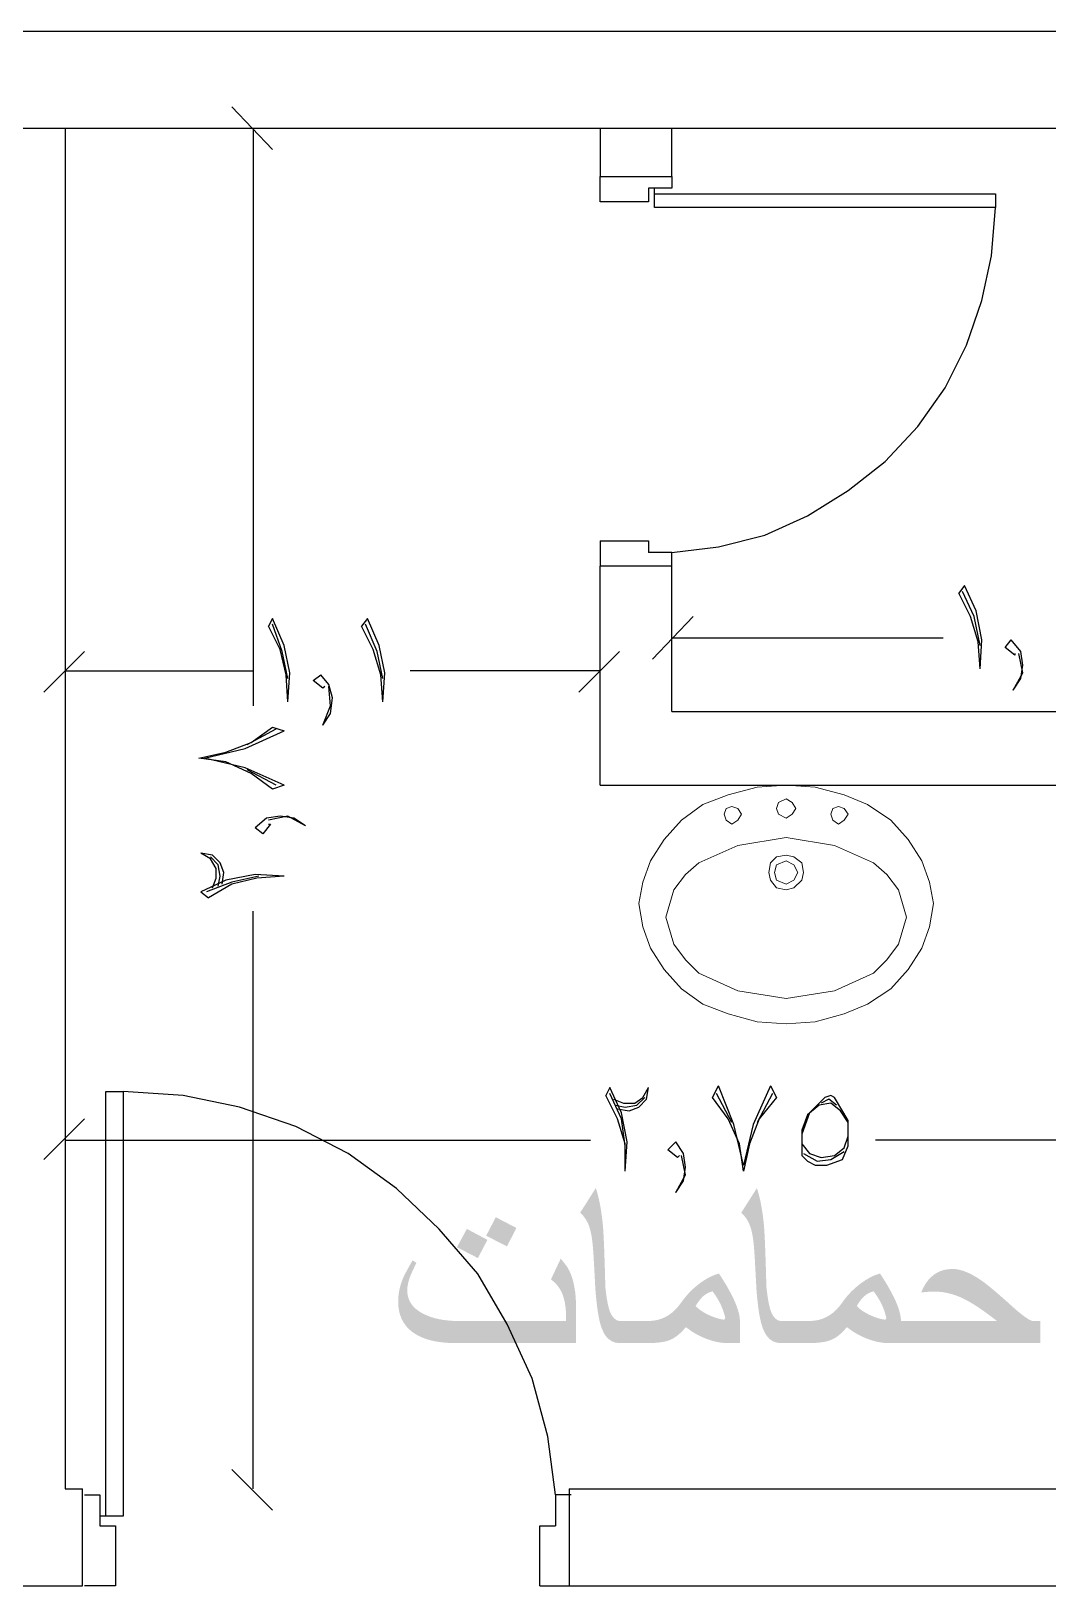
# Model space of a CAD drawing. Header units: metres. Extents: x -24.2 to 51.5, y -28.6 to 30.1.
# Drawn here: x 37.58 to 39.671, y 15.603 to 18.8 of the extents above; entities that cross this region are included whole.
import ezdxf

# ---------------------------------------------------------------- set-up
doc = ezdxf.new("R2010")
doc.units = ezdxf.units.M
for name, color, linetype in [('UF-BLACK', 250, 'Continuous'), ('UF-DIMS', 250, 'Continuous'), ('UF-GRAY', 8, 'Continuous'), ('UF-RED', 1, 'Continuous'), ('UF-TEXT-PDF', 6, 'Continuous')]:
    doc.layers.add(name, color=color, linetype=linetype)

msp = doc.modelspace()

# ---------------------------------------------------------------- hatches: boundary and pattern name
at = {"layer": 'UF-TEXT-PDF', "true_color": 0xff0000}
for points in [[(38.8266, 16.1021), (38.7901, 16.1021), (38.7816, 16.103), (38.7741, 16.1057), (38.7674, 16.1102), (38.7616, 16.1164), (38.7581, 16.1219), (38.7549, 16.1284), (38.752, 16.1359), (38.7495, 16.1443), (38.7474, 16.1537), (38.7461, 16.161), (38.7448, 16.1688), (38.7437, 16.177), (38.7426, 16.1858), (38.7417, 16.1949), (38.7408, 16.2046), (38.74, 16.2147), (38.7395, 16.2232), (38.7391, 16.2317), (38.7386, 16.2402), (38.7382, 16.2489), (38.7377, 16.2576), (38.7372, 16.2663), (38.7367, 16.2752), (38.736, 16.287), (38.7352, 16.2976), (38.7343, 16.307), (38.7333, 16.3152), (38.7323, 16.3222), (38.7302, 16.3322), (38.7278, 16.341), (38.7249, 16.3484), (38.7205, 16.3564), (38.7152, 16.3637), (38.7089, 16.3703), (38.741, 16.4209), (38.7435, 16.4129), (38.7457, 16.4045), (38.7478, 16.3957), (38.7497, 16.3866), (38.7514, 16.377), (38.7529, 16.3671), (38.7542, 16.3568), (38.7554, 16.3461), (38.7558, 16.3415), (38.7562, 16.336), (38.7566, 16.3297), (38.757, 16.3224), (38.7574, 16.3143), (38.7578, 16.3053), (38.7582, 16.2955), (38.7586, 16.2847), (38.759, 16.2731), (38.7594, 16.2606), (38.7598, 16.2472), (38.7602, 16.233), (38.7606, 16.2179), (38.762, 16.2053), (38.7636, 16.1941), (38.7654, 16.1842), (38.7673, 16.1758), (38.7694, 16.1686), (38.7717, 16.1629), (38.7742, 16.1585), (38.7792, 16.1524), (38.7845, 16.1487), (38.7901, 16.1475), (38.8266, 16.1475)], [(39.1578, 16.1021), (39.1213, 16.1021), (39.1129, 16.103), (39.1053, 16.1057), (39.0987, 16.1102), (39.0929, 16.1164), (39.0893, 16.1219), (39.0861, 16.1284), (39.0833, 16.1359), (39.0808, 16.1443), (39.0787, 16.1537), (39.0773, 16.161), (39.0761, 16.1688), (39.0749, 16.177), (39.0739, 16.1858), (39.0729, 16.1949), (39.072, 16.2046), (39.0712, 16.2147), (39.0708, 16.2232), (39.0703, 16.2317), (39.0699, 16.2402), (39.0694, 16.2489), (39.0689, 16.2576), (39.0684, 16.2663), (39.068, 16.2752), (39.0672, 16.287), (39.0664, 16.2976), (39.0656, 16.307), (39.0646, 16.3152), (39.0635, 16.3222), (39.0615, 16.3322), (39.059, 16.341), (39.0561, 16.3484), (39.0518, 16.3564), (39.0465, 16.3637), (39.0402, 16.3703), (39.0723, 16.4209), (39.0747, 16.4129), (39.077, 16.4045), (39.0791, 16.3957), (39.0809, 16.3866), (39.0826, 16.377), (39.0842, 16.3671), (39.0855, 16.3568), (39.0866, 16.3461), (39.087, 16.3415), (39.0874, 16.336), (39.0878, 16.3297), (39.0882, 16.3224), (39.0886, 16.3143), (39.089, 16.3053), (39.0894, 16.2955), (39.0898, 16.2847), (39.0902, 16.2731), (39.0906, 16.2606), (39.091, 16.2472), (39.0914, 16.233), (39.0918, 16.2179), (39.0933, 16.2053), (39.0949, 16.1941), (39.0966, 16.1842), (39.0986, 16.1758), (39.1007, 16.1686), (39.103, 16.1629), (39.1054, 16.1585), (39.1104, 16.1524), (39.1157, 16.1487), (39.1213, 16.1475), (39.1578, 16.1475)], [(38.5776, 16.3389), (38.5583, 16.3009), (38.5155, 16.3229), (38.5353, 16.3609)], [(38.5181, 16.3144), (38.4985, 16.2769), (38.4555, 16.2992), (38.4758, 16.3369)], [(38.7005, 16.1021), (38.4516, 16.1021), (38.4407, 16.1023), (38.4303, 16.103), (38.4205, 16.1041), (38.4111, 16.1056), (38.4022, 16.1075), (38.3938, 16.1099), (38.386, 16.1127), (38.3786, 16.1159), (38.3718, 16.1196), (38.3639, 16.1247), (38.357, 16.1305), (38.351, 16.1369), (38.346, 16.1439), (38.3418, 16.1515), (38.3386, 16.1597), (38.3363, 16.1686), (38.3349, 16.178), (38.3345, 16.1881), (38.3348, 16.1962), (38.3357, 16.2043), (38.3372, 16.2126), (38.3393, 16.2208), (38.3421, 16.2292), (38.3454, 16.2376), (38.3481, 16.2431), (38.3521, 16.2508), (38.3574, 16.2605), (38.3642, 16.2722), (38.372, 16.2672), (38.3682, 16.2593), (38.3645, 16.2513), (38.3608, 16.2433), (38.3575, 16.2343), (38.3551, 16.2258), (38.3537, 16.2178), (38.3532, 16.2102), (38.3539, 16.2017), (38.3559, 16.1938), (38.3592, 16.1864), (38.3638, 16.1796), (38.3697, 16.1734), (38.377, 16.1677), (38.3856, 16.1626), (38.3931, 16.1591), (38.401, 16.156), (38.4095, 16.1534), (38.4184, 16.1513), (38.4278, 16.1496), (38.4377, 16.1485), (38.448, 16.1477), (38.4589, 16.1475), (38.6798, 16.1475), (38.6798, 16.1545), (38.6796, 16.1657), (38.6787, 16.176), (38.6773, 16.1855), (38.6753, 16.1941), (38.6728, 16.2018), (38.6696, 16.2089), (38.6656, 16.2156), (38.6608, 16.2219), (38.6552, 16.2277), (38.6488, 16.2331), (38.6689, 16.2759), (38.6755, 16.2675), (38.6801, 16.2615), (38.6827, 16.2579), (38.6864, 16.2511), (38.6897, 16.2436), (38.6926, 16.2355), (38.695, 16.2267), (38.6969, 16.2173), (38.6985, 16.2072), (38.6996, 16.1964), (38.7002, 16.185), (38.7005, 16.173)], [(39.6549, 16.1021), (39.3535, 16.1021), (39.3535, 16.1475), (39.5662, 16.1475), (39.5575, 16.1542), (39.5493, 16.1603), (39.5416, 16.1659), (39.5344, 16.171), (39.5276, 16.1756), (39.5213, 16.1797), (39.5124, 16.1852), (39.5038, 16.19), (39.4955, 16.1942), (39.4875, 16.1978), (39.4798, 16.2007), (39.4713, 16.2033), (39.4628, 16.2054), (39.4543, 16.2069), (39.4457, 16.2077), (39.437, 16.208), (39.4281, 16.2078), (39.4192, 16.2072), (39.4102, 16.2062), (39.4142, 16.2154), (39.4189, 16.2237), (39.4241, 16.231), (39.43, 16.2374), (39.4362, 16.2426), (39.4429, 16.2469), (39.4501, 16.2502), (39.4578, 16.2526), (39.4661, 16.254), (39.4749, 16.2545), (39.4817, 16.2541), (39.4888, 16.2528), (39.4962, 16.2508), (39.5039, 16.2479), (39.5119, 16.2442), (39.5202, 16.2397), (39.5288, 16.2344), (39.5377, 16.2282), (39.5426, 16.2246), (39.5481, 16.2202), (39.5544, 16.2151), (39.5614, 16.2092), (39.5691, 16.2026), (39.5775, 16.1953), (39.5866, 16.1873), (39.5964, 16.1784), (39.6064, 16.1696), (39.6152, 16.1623), (39.6229, 16.1564), (39.6295, 16.152), (39.6349, 16.149), (39.6392, 16.1475), (39.6549, 16.1475)]]:
    msp.add_hatch(color=1, dxfattribs=at).paths.add_polyline_path(points)
h = msp.add_hatch(color=1, dxfattribs=at)
h.paths.add_polyline_path([(39.0374, 16.1021), (39.0103, 16.1021), (39.0031, 16.1024), (38.9956, 16.1034), (38.9877, 16.1049), (38.9795, 16.1071), (38.9709, 16.1099), (38.9626, 16.1132), (38.9547, 16.1168), (38.9471, 16.1208), (38.9398, 16.1251), (38.9329, 16.1299), (38.9263, 16.135), (38.9202, 16.128), (38.914, 16.122), (38.9079, 16.1168), (38.9016, 16.1126), (38.8953, 16.1093), (38.8885, 16.1067), (38.8804, 16.1047), (38.8712, 16.1033), (38.8608, 16.1024), (38.8493, 16.1021), (38.8086, 16.1021), (38.8086, 16.1475), (38.8485, 16.1475), (38.8578, 16.148), (38.8667, 16.1494), (38.8751, 16.1518), (38.8832, 16.1552), (38.8908, 16.1595), (38.8978, 16.1647), (38.9045, 16.1708), (38.9108, 16.1779), (38.9169, 16.1859), (38.9224, 16.1933), (38.9283, 16.2005), (38.9346, 16.2073), (38.9413, 16.2138), (38.9485, 16.22), (38.956, 16.2258), (38.9642, 16.2314), (38.9721, 16.2361), (38.9798, 16.24), (38.9872, 16.243), (38.9943, 16.2451), (39.0001, 16.2361), (39.0055, 16.2274), (39.0105, 16.2191), (39.0151, 16.211), (39.0193, 16.2032), (39.023, 16.1958), (39.0274, 16.1862), (39.031, 16.1772), (39.0338, 16.1688), (39.0358, 16.1611), (39.037, 16.154), (39.0374, 16.1475)])
h.paths.add_polyline_path([(39.0074, 16.1535), (39.0055, 16.161), (39.0031, 16.1685), (39.0002, 16.1759), (38.997, 16.1832), (38.9925, 16.1915), (38.9872, 16.1999), (38.981, 16.2086), (38.9731, 16.2059), (38.9661, 16.2019), (38.9599, 16.1968), (38.9559, 16.1923), (38.9513, 16.1861), (38.9463, 16.1783), (38.9515, 16.1733), (38.9577, 16.1686), (38.9648, 16.1642), (38.9728, 16.16), (38.9812, 16.1564), (38.9894, 16.1535), (38.9974, 16.1514), (39.005, 16.1501)])
h = msp.add_hatch(color=1, dxfattribs=at)
h.paths.add_polyline_path([(39.3686, 16.1021), (39.3415, 16.1021), (39.3343, 16.1024), (39.3268, 16.1034), (39.3189, 16.1049), (39.3107, 16.1071), (39.3021, 16.1099), (39.2938, 16.1132), (39.2859, 16.1168), (39.2783, 16.1208), (39.271, 16.1251), (39.2641, 16.1299), (39.2575, 16.135), (39.2514, 16.128), (39.2453, 16.122), (39.2391, 16.1168), (39.2329, 16.1126), (39.2266, 16.1093), (39.2197, 16.1067), (39.2116, 16.1047), (39.2024, 16.1033), (39.1921, 16.1024), (39.1805, 16.1021), (39.1398, 16.1021), (39.1398, 16.1475), (39.1798, 16.1475), (39.189, 16.148), (39.1979, 16.1494), (39.2064, 16.1518), (39.2144, 16.1552), (39.222, 16.1595), (39.229, 16.1647), (39.2357, 16.1708), (39.2421, 16.1779), (39.2481, 16.1859), (39.2536, 16.1933), (39.2595, 16.2005), (39.2658, 16.2073), (39.2726, 16.2138), (39.2797, 16.22), (39.2872, 16.2258), (39.2955, 16.2314), (39.3034, 16.2361), (39.3111, 16.24), (39.3185, 16.243), (39.3256, 16.2451), (39.3314, 16.2361), (39.3368, 16.2274), (39.3418, 16.2191), (39.3463, 16.211), (39.3505, 16.2032), (39.3543, 16.1958), (39.3587, 16.1862), (39.3623, 16.1772), (39.365, 16.1688), (39.367, 16.1611), (39.3682, 16.154), (39.3686, 16.1475)])
h.paths.add_polyline_path([(39.3386, 16.1535), (39.3367, 16.161), (39.3343, 16.1685), (39.3315, 16.1759), (39.3282, 16.1832), (39.3238, 16.1915), (39.3185, 16.1999), (39.3123, 16.2086), (39.3044, 16.2059), (39.2973, 16.2019), (39.2912, 16.1968), (39.2871, 16.1923), (39.2826, 16.1861), (39.2776, 16.1783), (39.2828, 16.1733), (39.2889, 16.1686), (39.296, 16.1642), (39.3041, 16.16), (39.3125, 16.1564), (39.3207, 16.1535), (39.3286, 16.1514), (39.3363, 16.1501)])

# ---------------------------------------------------------------- linework, layer by layer
at = {"layer": 'UF-BLACK', "lineweight": 25, "true_color": 0x000000}
for p, q in [((37.3464, 18.8003), (51.2171, 18.8003)), ((37.3463, 18.6009), (50.7984, 18.6009)), ((37.6494, 18.6009), (37.6494, 15.8021)), ((38.8973, 18.5013), (38.8973, 18.6009)), ((38.7498, 17.2493), (38.7498, 17.6999)), ((38.8973, 17.6999), (38.7498, 17.6999)), ((38.8973, 17.4008), (38.8973, 17.6999)), ((38.8973, 17.4008), (40.3964, 17.4008)), ((38.7498, 17.2493), (40.3964, 17.2493)), ((37.6494, 15.8021), (37.6852, 15.8021)), ((37.6852, 15.6027), (37.6852, 15.8021)), ((38.686, 15.8021), (40.3964, 15.8021)), ((38.686, 15.8021), (38.686, 15.6027)), ((37.446, 15.6027), (37.6852, 15.6027)), ((38.686, 15.6027), (42.2424, 15.6027))]:
    msp.add_line(p, q, dxfattribs=at)
msp.add_lwpolyline([(38.7498, 18.6009), (38.7498, 18.5013), (38.8973, 18.5013)], dxfattribs=at)
at = {"layer": 'UF-DIMS', "lineweight": 25, "true_color": 0x000000}
for p, q in [((38.076, 18.5571), (37.9922, 18.6448)), ((38.0361, 18.6009), (38.0361, 17.4128)), ((38.9411, 17.5962), (38.8574, 17.5085)), ((37.6892, 17.5244), (37.6055, 17.4407)), ((38.7059, 17.4407), (38.7896, 17.5244)), ((38.8973, 17.5524), (39.4555, 17.5524)), ((37.6494, 17.4846), (38.0361, 17.4846)), ((38.7498, 17.4846), (38.359, 17.4846)), ((38.0241, 17.3331), (38.0839, 17.365)), ((38.0839, 17.2493), (38.0241, 17.2812)), ((38.0361, 15.8021), (38.0361, 16.9902)), ((39.0209, 16.5556), (38.989, 16.6154)), ((39.1046, 16.6154), (39.0727, 16.5556)), ((37.6892, 16.5636), (37.6055, 16.4799)), ((37.6494, 16.5197), (38.7298, 16.5197)), ((40.3964, 16.5197), (39.3159, 16.5197)), ((37.9922, 15.8419), (38.076, 15.7582))]:
    msp.add_line(p, q, dxfattribs=at)
for points in [[(39.5312, 17.4886), (39.5352, 17.5484), (39.5232, 17.6082), (39.4993, 17.66), (39.4874, 17.644)], [(39.5312, 17.4886), (39.5272, 17.5444), (39.5113, 17.5962), (39.4874, 17.644)], [(39.5312, 17.5364), (39.5193, 17.5962), (39.4953, 17.648)], [(38.1079, 17.4208), (38.1119, 17.4806), (38.0999, 17.5364), (38.076, 17.5922), (38.068, 17.5763)], [(38.3032, 17.4208), (38.3072, 17.4806), (38.2953, 17.5364), (38.2713, 17.5922), (38.2594, 17.5763)], [(38.1079, 17.4208), (38.1039, 17.4766), (38.0919, 17.5284), (38.068, 17.5763)], [(38.1079, 17.4686), (38.0959, 17.5244), (38.076, 17.5803)], [(38.3032, 17.4208), (38.2992, 17.4766), (38.2833, 17.5284), (38.2594, 17.5763)], [(38.3032, 17.4686), (38.2913, 17.5244), (38.2673, 17.5803)], [(39.603, 17.5205), (39.603, 17.5165), (39.583, 17.5324), (39.595, 17.5484)], [(39.599, 17.4447), (39.6149, 17.4686), (39.6189, 17.4965), (39.6149, 17.5244), (39.595, 17.5484)], [(39.599, 17.4447), (39.6189, 17.4806), (39.611, 17.5205)], [(38.1836, 17.4527), (38.1796, 17.4487), (38.1597, 17.4646), (38.1756, 17.4766)], [(38.1796, 17.3729), (38.1956, 17.3969), (38.1996, 17.4288), (38.1916, 17.4567), (38.1756, 17.4766)], [(38.1796, 17.3729), (38.1956, 17.4128), (38.1916, 17.4527)], [(38.0999, 17.2493), (38.076, 17.2414), (38.0321, 17.2733), (37.9803, 17.2972), (37.9245, 17.3052), (37.9803, 17.3171), (38.0321, 17.3371), (38.076, 17.3689), (38.0999, 17.361)], [(37.9364, 17.3052), (38.0201, 17.3251), (38.0999, 17.361)], [(38.0999, 17.2493), (38.0201, 17.2852), (37.9364, 17.3052)], [(38.1437, 17.1656), (38.1198, 17.1816), (38.0919, 17.1855), (38.064, 17.1816), (38.0401, 17.1616)], [(38.1437, 17.1656), (38.1079, 17.1855), (38.068, 17.1776)], [(38.068, 17.1696), (38.072, 17.1696), (38.056, 17.1497), (38.0401, 17.1616)], [(37.9723, 17.046), (37.9763, 17.0699), (37.9683, 17.0899), (37.9524, 17.1058), (37.9284, 17.1098)], [(37.9524, 17.038), (37.9603, 17.058), (37.9603, 17.0779), (37.9484, 17.0978), (37.9284, 17.1098)], [(37.9643, 17.042), (37.9683, 17.062), (37.9643, 17.0859), (37.9484, 17.1018)], [(38.0999, 17.062), (38.0401, 17.0659), (37.9803, 17.054), (37.9284, 17.0301), (37.9444, 17.0181)], [(38.0481, 17.062), (37.9922, 17.05), (37.9404, 17.0301)], [(38.0999, 17.062), (38.0441, 17.058), (37.9922, 17.046), (37.9444, 17.0181)], [(38.8016, 16.4559), (38.8056, 16.5157), (38.7936, 16.5755), (38.7697, 16.6274), (38.7617, 16.6114)], [(38.7777, 16.6034), (38.7976, 16.5955), (38.8215, 16.5955), (38.8375, 16.6074), (38.8494, 16.6274)], [(38.7857, 16.5835), (38.8096, 16.5795), (38.8295, 16.5875), (38.8455, 16.6034), (38.8494, 16.6274)], [(39.1006, 16.6314), (39.1126, 16.6074), (39.0767, 16.5636), (39.0568, 16.5118), (39.0448, 16.4559), (39.0368, 16.5118), (39.0129, 16.5636), (38.981, 16.6074), (38.993, 16.6314)], [(39.0448, 16.4679), (39.0249, 16.5516), (38.993, 16.6314)], [(39.1006, 16.6314), (39.0647, 16.5516), (39.0448, 16.4679)], [(38.8016, 16.4559), (38.8016, 16.5117), (38.7857, 16.5636), (38.7617, 16.6114)], [(38.8016, 16.5078), (38.7936, 16.5636), (38.7697, 16.6154)], [(38.7817, 16.5915), (38.8016, 16.5875), (38.8255, 16.5915), (38.8415, 16.6074)], [(39.2362, 16.5915), (39.2202, 16.6034), (39.2043, 16.5955)], [(38.9132, 16.4878), (38.9092, 16.4838), (38.8893, 16.4998), (38.9053, 16.5157)], [(38.9053, 16.4121), (38.9212, 16.436), (38.9252, 16.4639), (38.9212, 16.4918), (38.9053, 16.5157)], [(38.9053, 16.4121), (38.9252, 16.448), (38.9172, 16.4878)], [(39.1684, 16.4918), (39.1963, 16.4759), (39.2242, 16.4799), (39.2521, 16.4958)]]:
    msp.add_lwpolyline(points, dxfattribs=at)
for points in [[(39.2322, 16.6074), (39.2242, 16.6114), (39.2123, 16.6074), (39.1804, 16.5755), (39.1644, 16.5317), (39.1644, 16.4878), (39.1764, 16.4759), (39.1923, 16.4679), (39.2162, 16.4679), (39.2481, 16.4799), (39.2601, 16.5078), (39.2601, 16.5596)], [(39.2242, 16.5955), (39.2003, 16.5915), (39.1764, 16.5716), (39.1644, 16.5397), (39.1644, 16.5117), (39.1804, 16.4918), (39.2043, 16.4838), (39.2322, 16.4878), (39.2521, 16.5038), (39.2601, 16.5277), (39.2601, 16.5556), (39.2442, 16.5795)]]:
    msp.add_lwpolyline(points, close=True, dxfattribs=at)
at = {"layer": 'UF-GRAY', "lineweight": 13, "true_color": 0x808080}
for p, q in [((38.8853, 16.9782), (38.9013, 17.034)), ((38.9013, 16.9224), (38.8853, 16.9782))]:
    msp.add_line(p, q, dxfattribs=at)
for points in [[(39.0129, 17.2294), (39.0727, 17.2454), (39.1325, 17.2493)], [(39.1325, 17.2493), (39.1923, 17.2454), (39.2521, 17.2294)], [(38.9172, 17.1776), (38.9611, 17.2095), (39.0129, 17.2294)], [(39.2521, 17.2294), (39.3, 17.2095), (39.3478, 17.1776)], [(38.8534, 17.0938), (38.8813, 17.1377), (38.9172, 17.1776)], [(39.3478, 17.1776), (39.3837, 17.1377), (39.4116, 17.0938)], [(39.3119, 17.0899), (39.2322, 17.1257), (39.1325, 17.1417), (39.0328, 17.1257), (38.9531, 17.0899)], [(38.8295, 17.0061), (38.8375, 17.05), (38.8534, 17.0938)], [(38.9013, 17.034), (38.9252, 17.0659), (38.9531, 17.0899)], [(39.3119, 17.0899), (39.3398, 17.0659), (39.3638, 17.034)], [(39.4116, 17.0938), (39.4276, 17.05), (39.4355, 17.0061)], [(39.3638, 16.9224), (39.3797, 16.9782), (39.3638, 17.034)], [(38.8534, 16.9144), (38.8375, 16.9583), (38.8295, 17.0061)], [(39.4355, 17.0061), (39.4276, 16.9583), (39.4116, 16.9144)], [(38.9531, 16.8626), (38.9252, 16.8905), (38.9013, 16.9224)], [(39.3638, 16.9224), (39.3398, 16.8905), (39.3119, 16.8626)], [(38.9172, 16.8307), (38.8813, 16.8706), (38.8534, 16.9144)], [(39.4116, 16.9144), (39.3837, 16.8706), (39.3478, 16.8307)], [(38.9531, 16.8626), (39.0328, 16.8267), (39.1325, 16.8108), (39.2322, 16.8267), (39.3119, 16.8626)], [(39.0129, 16.7789), (38.9611, 16.7988), (38.9172, 16.8307)], [(39.3478, 16.8307), (39.3, 16.7988), (39.2521, 16.7789)], [(39.1325, 16.7589), (39.0727, 16.7629), (39.0129, 16.7789)], [(39.2521, 16.7789), (39.1923, 16.7629), (39.1325, 16.7589)]]:
    msp.add_lwpolyline(points, dxfattribs=at)
for points in [[(39.0408, 17.1895), (39.0328, 17.1776), (39.0209, 17.1696), (39.0089, 17.1776), (39.0049, 17.1895), (39.0089, 17.2015), (39.0209, 17.2055), (39.0328, 17.2015)], [(39.1525, 17.2015), (39.1445, 17.1895), (39.1325, 17.1816), (39.1166, 17.1895), (39.1126, 17.2015), (39.1166, 17.2135), (39.1325, 17.2214), (39.1445, 17.2135)], [(39.2601, 17.1895), (39.2521, 17.1776), (39.2402, 17.1696), (39.2282, 17.1776), (39.2242, 17.1895), (39.2282, 17.2015), (39.2402, 17.2055), (39.2521, 17.2015)], [(39.1684, 17.0699), (39.1644, 17.054), (39.1485, 17.038), (39.1325, 17.034), (39.1126, 17.038), (39.1006, 17.054), (39.0966, 17.0699), (39.1006, 17.0899), (39.1126, 17.1018), (39.1325, 17.1058), (39.1485, 17.1018), (39.1644, 17.0899)], [(39.1564, 17.0699), (39.1485, 17.054), (39.1325, 17.046), (39.1126, 17.054), (39.1086, 17.0699), (39.1126, 17.0859), (39.1325, 17.0938), (39.1485, 17.0859)]]:
    msp.add_lwpolyline(points, close=True, dxfattribs=at)
at = {"layer": 'UF-RED', "lineweight": 25, "true_color": 0xff0000}
for p, q in [((38.7498, 18.4494), (38.7498, 18.5013)), ((38.8614, 18.4375), (38.8614, 18.4773)), ((38.8494, 18.4494), (38.7498, 18.4494)), ((38.7498, 17.7517), (38.7498, 17.6999)), ((37.769, 15.7462), (37.7211, 15.7462)), ((37.753, 15.7263), (37.753, 15.6027)), ((37.753, 15.6027), (37.6892, 15.6027)), ((38.6262, 15.6027), (38.69, 15.6027))]:
    msp.add_line(p, q, dxfattribs=at)
for points in [[(38.8973, 18.5013), (38.8973, 18.4773), (38.8494, 18.4773), (38.8494, 18.4494)], [(38.8614, 18.4654), (39.5631, 18.4654), (39.5631, 18.4375)], [(38.8973, 17.7278), (38.993, 17.7397), (39.0887, 17.7637), (39.1764, 17.8035), (39.2601, 17.8554), (39.3359, 17.9152), (39.4036, 17.9869), (39.4595, 18.0667), (39.5033, 18.1544), (39.5352, 18.2461), (39.5551, 18.3378), (39.5631, 18.4375), (38.8614, 18.4375)], [(38.7498, 17.7517), (38.8494, 17.7517), (38.8494, 17.7278)], [(38.8973, 17.6999), (38.8973, 17.7278), (38.8494, 17.7278)], [(37.7331, 15.7462), (37.7331, 16.6194), (37.769, 16.6194)], [(38.6581, 15.7901), (38.6421, 15.9097), (38.6102, 16.0293), (38.5584, 16.141), (38.4986, 16.2446), (38.4188, 16.3363), (38.3311, 16.42), (38.2315, 16.4918), (38.1238, 16.5476), (38.0082, 16.5875), (37.8926, 16.6114), (37.769, 16.6194), (37.769, 15.7462)], [(37.6892, 15.7901), (37.7211, 15.7901), (37.7211, 15.7263), (37.753, 15.7263)], [(38.69, 15.7901), (38.6581, 15.7901), (38.6581, 15.7263)], [(38.6262, 15.6027), (38.6262, 15.7263), (38.6581, 15.7263)]]:
    msp.add_lwpolyline(points, dxfattribs=at)

doc.saveas('drawing.dxf')
